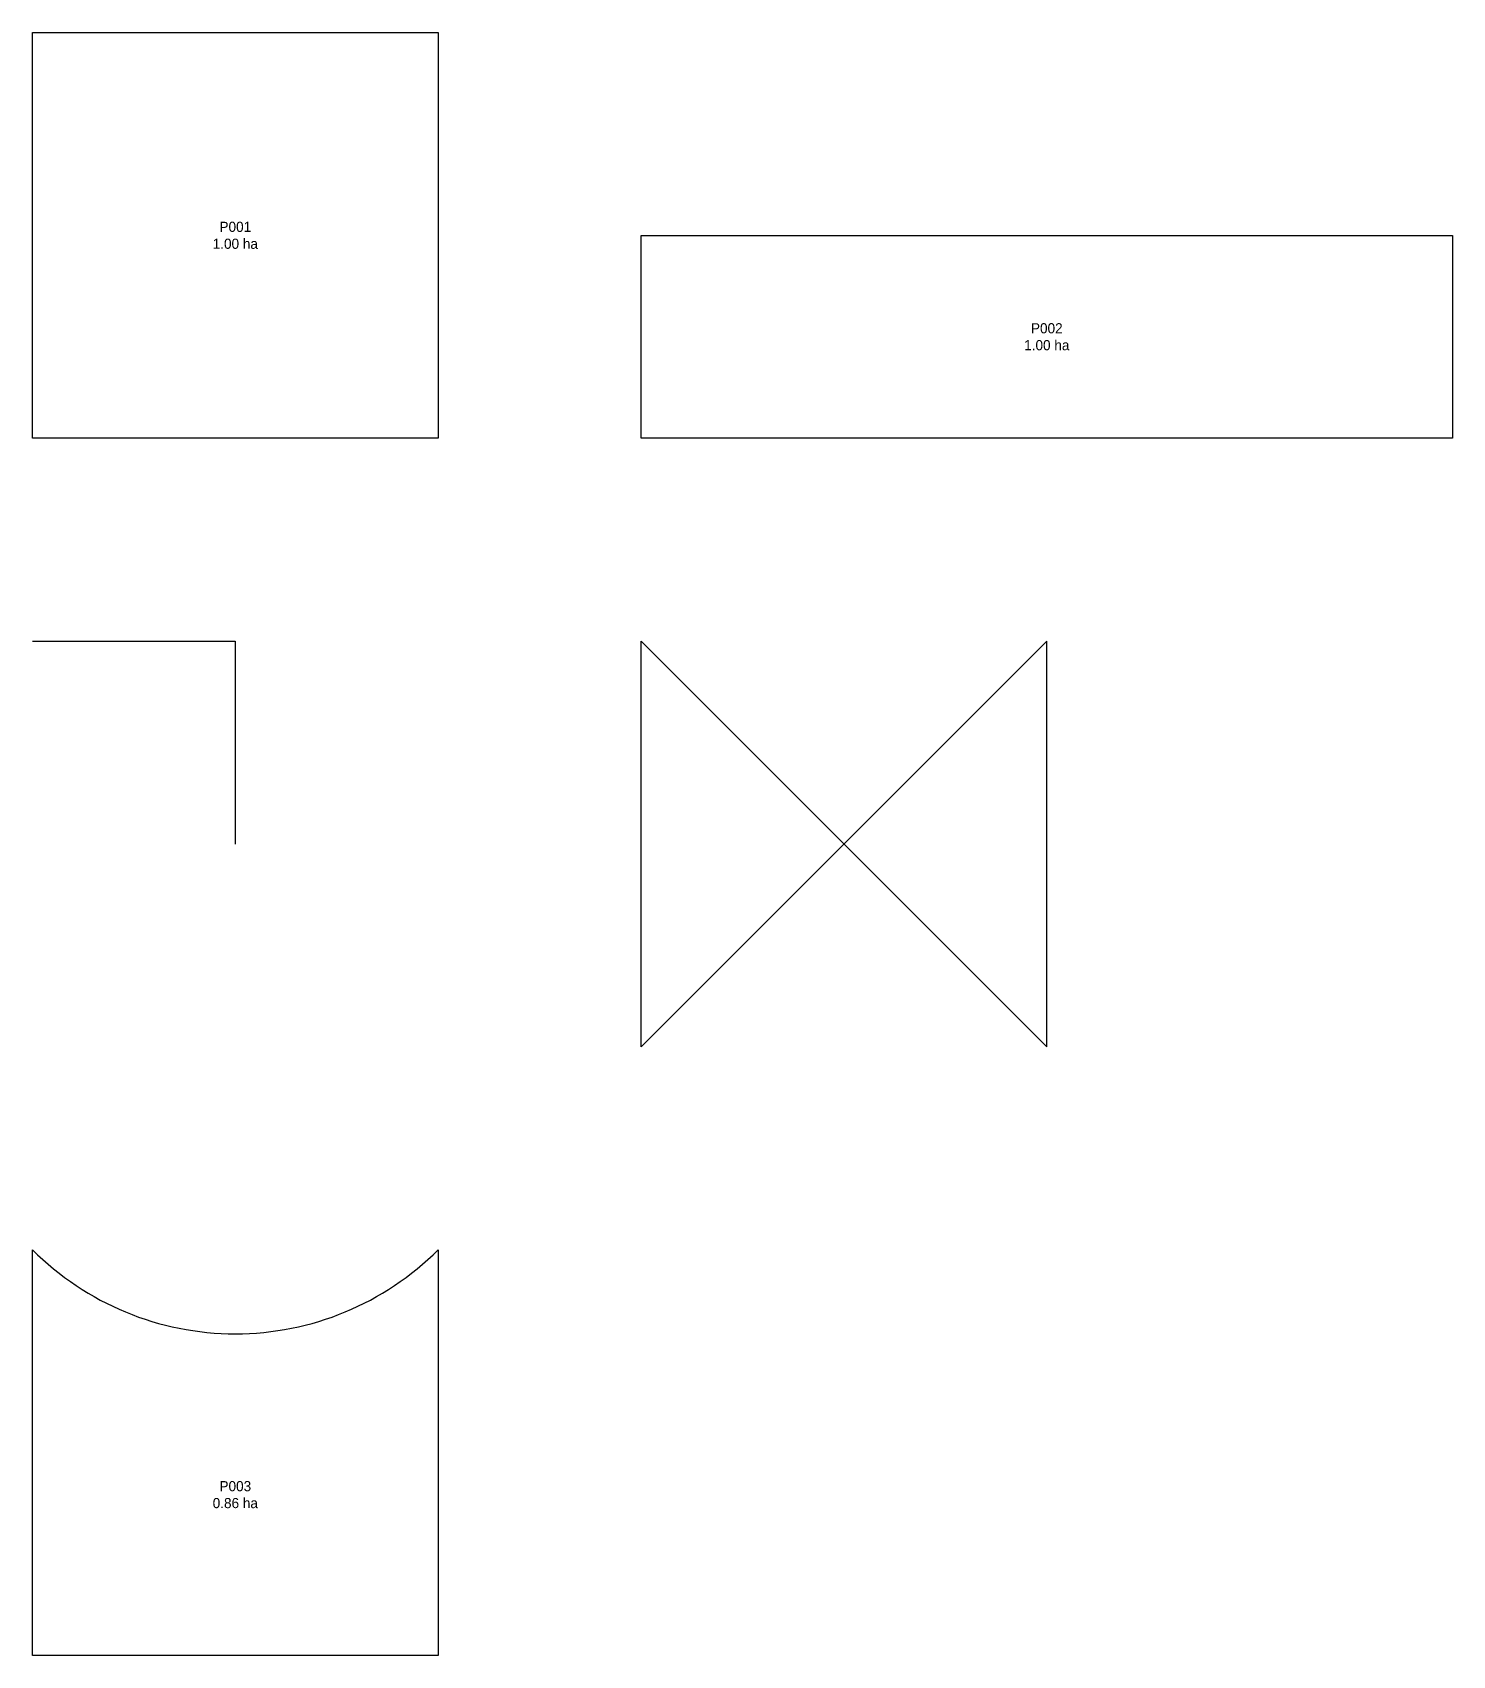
# Model space of a CAD drawing. Header units: metres. Extents: x 0 to 350, y -300 to 100.
import ezdxf

# ---------------------------------------------------------------- set-up
doc = ezdxf.new("R2010")
doc.units = ezdxf.units.M
doc.layers.add('PARCEL', color=3, linetype='Continuous')
doc.layers.add('PARCEL_LABEL', color=2, linetype='Continuous')

msp = doc.modelspace()

# ---------------------------------------------------------------- linework, layer by layer
at = {"layer": 'PARCEL'}
for points in [[(0, 100), (100, 100), (100, 0), (0, 0)], [(150, 50), (350, 50), (350, 0), (150, 0)], [(150, -50), (250, -150), (250, -50), (150, -150)]]:
    msp.add_lwpolyline(points, close=True, dxfattribs=at)
msp.add_lwpolyline([(0, -50), (50, -50), (50, -100)], dxfattribs=at)
msp.add_lwpolyline([(0, -200, 0.414214), (100, -200), (100, -300), (0, -300)], format="xyb", close=True, dxfattribs=at)

# ---------------------------------------------------------------- texts
at = {"layer": 'PARCEL_LABEL', "char_height": 2.5, "attachment_point": 5}
for s, insert in [('P001\\P1.00 ha', (50, 50)), ('P002\\P1.00 ha', (250, 25)), ('P003\\P0.86 ha', (50, -260.36))]:
    msp.add_mtext(s, dxfattribs=dict(at, insert=insert))

doc.saveas('drawing.dxf')
